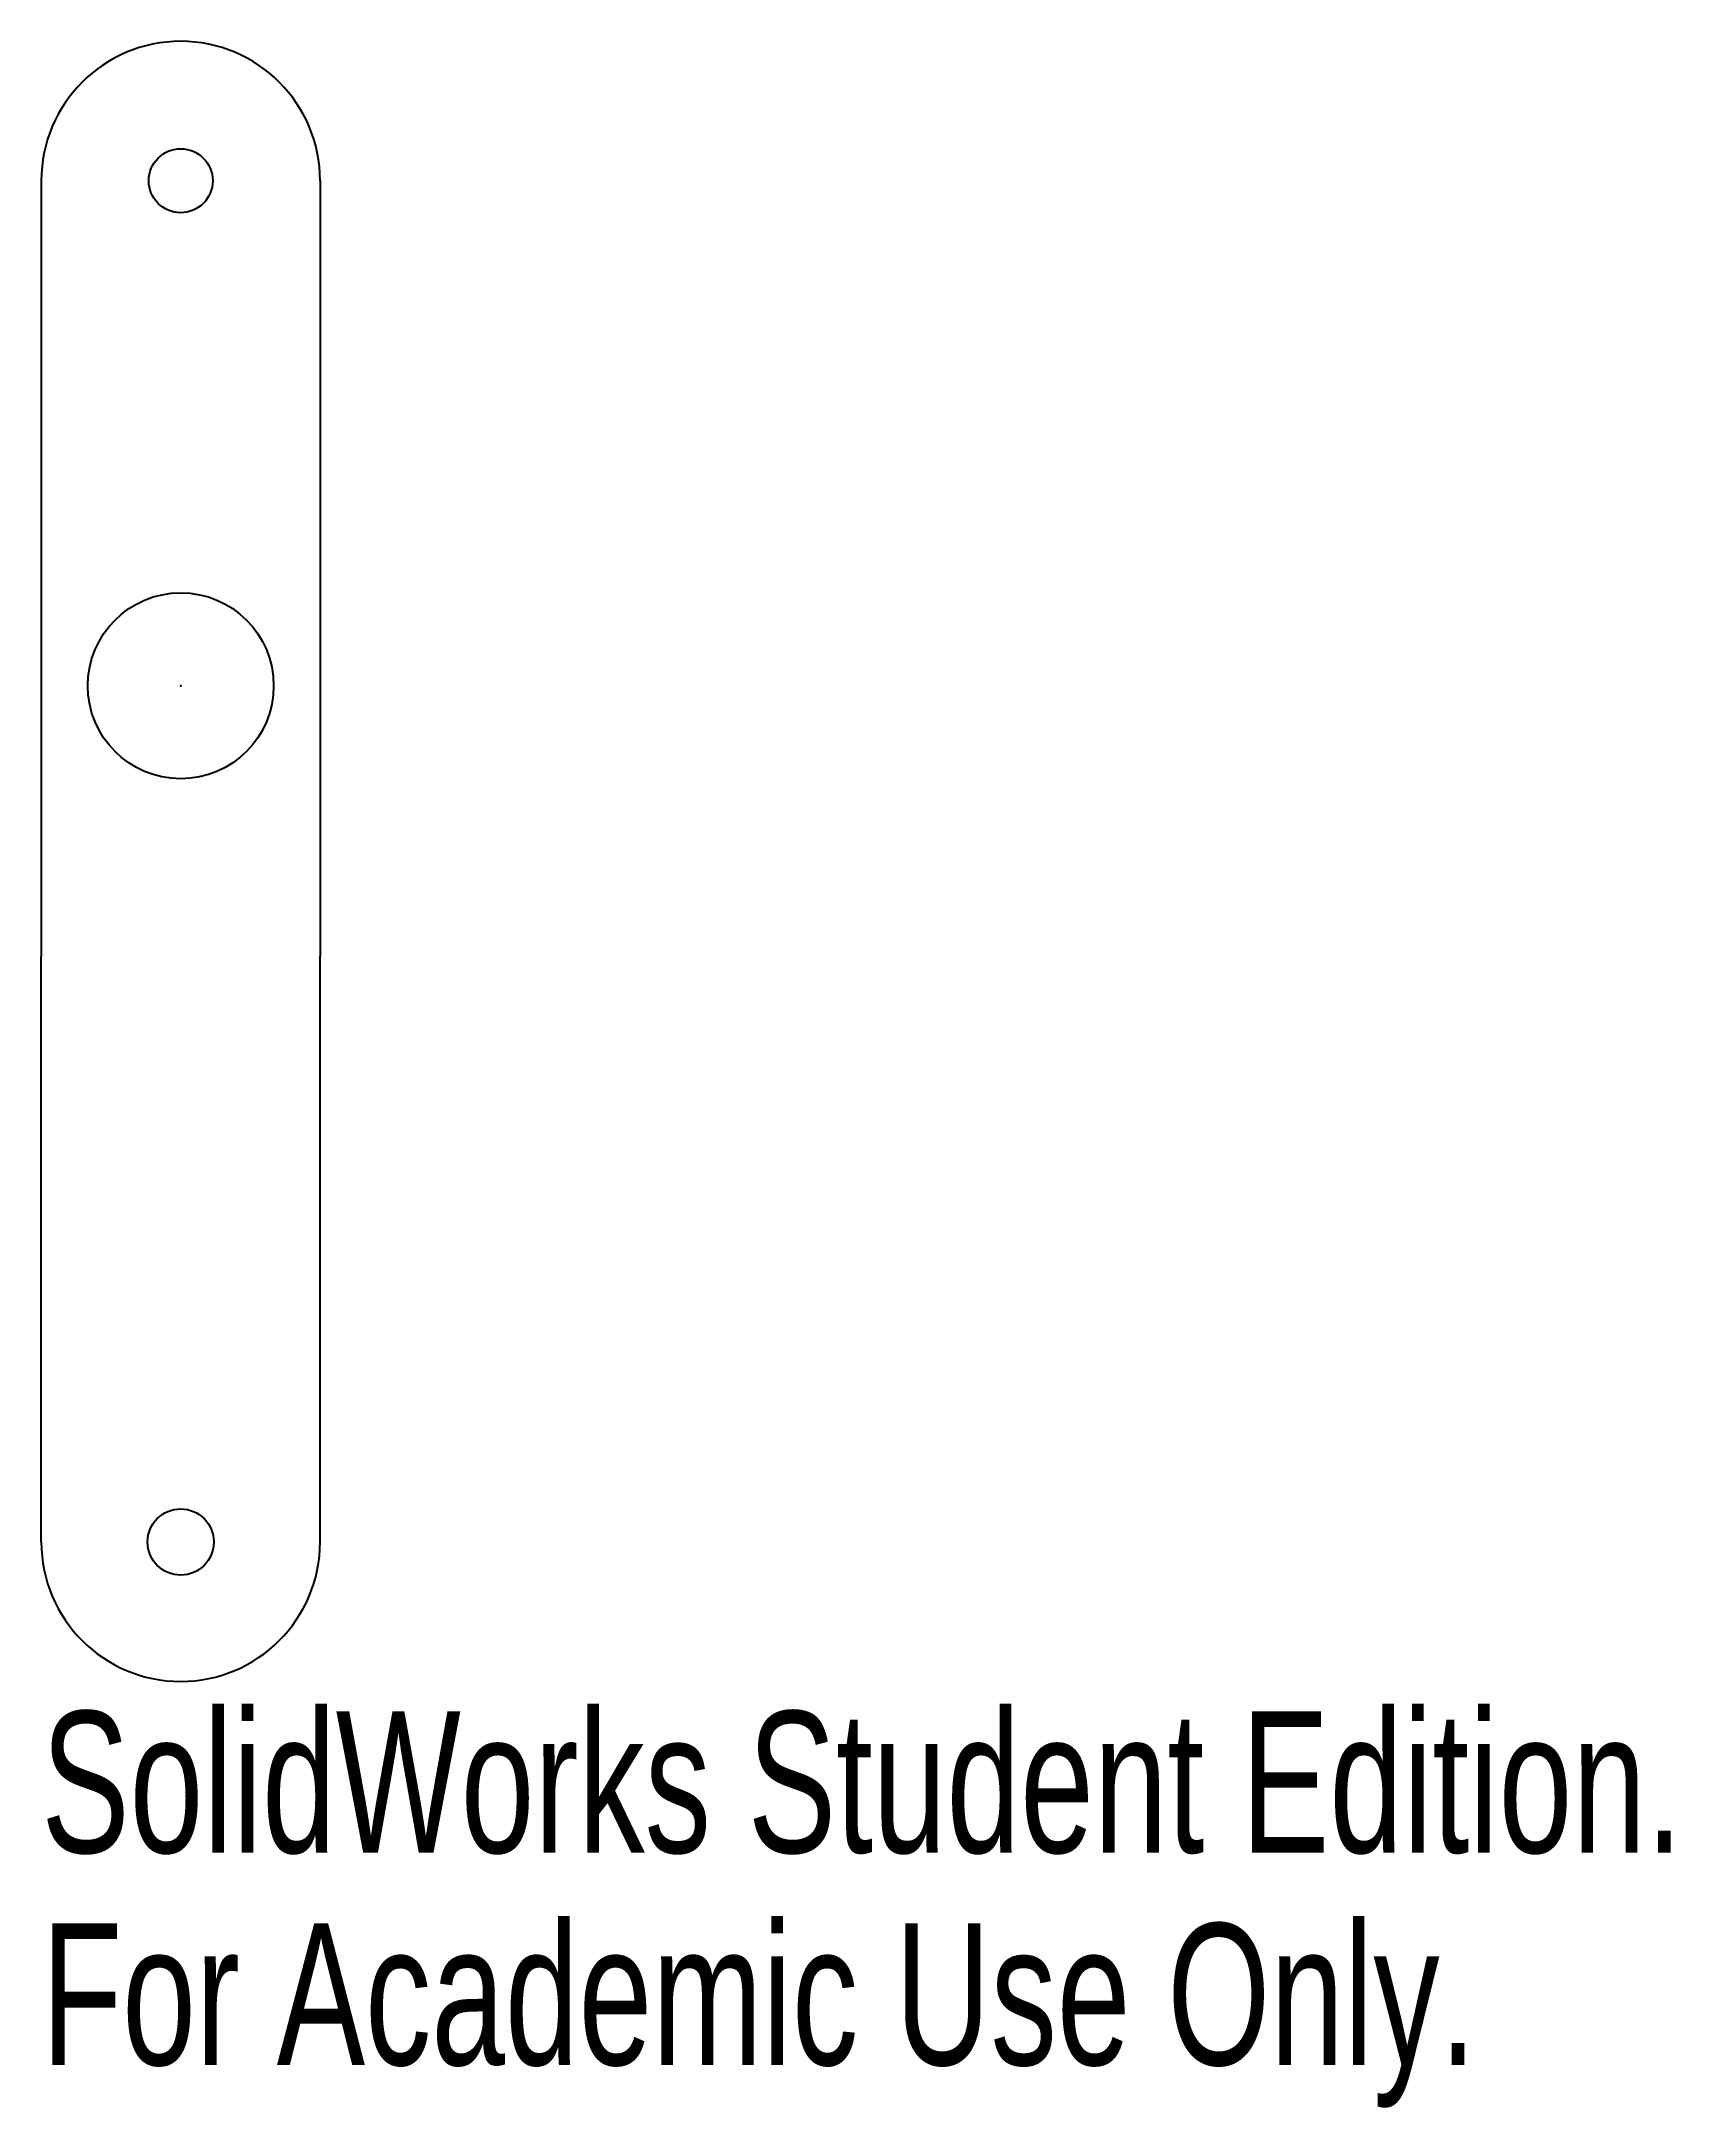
# Model space of a CAD drawing. Header units: millimetres. Extents: x -16.2 to 39.4, y -45.8 to 24.8.
import ezdxf

# ---------------------------------------------------------------- set-up
doc = ezdxf.new("R2010")
doc.units = ezdxf.units.MM
doc.header["$PDSIZE"] = -1
doc.styles.add('SLDTEXTSTYLE0', font='TXT', dxfattribs={"width": 0.7})

msp = doc.modelspace()

# ---------------------------------------------------------------- linework, layer by layer
at = {"color": 7, "linetype": 'Continuous'}
for p, q in [((-16.232, 20.043), (-16.232, -6.457)), ((-6.707, 20.043), (-6.707, -6.457)), ((-16.232, -26.457), (-16.232, -6.457)), ((-6.707, -26.457), (-6.707, -6.457))]:
    msp.add_line(p, q, dxfattribs=at)
for centre, radius in [((-11.469, 20.043), 1.092), ((-11.469, 2.793), 3.175), ((-11.469, -26.457), 1.13)]:
    msp.add_circle(centre, radius, dxfattribs=at)
for centre, start, end in [((-11.469, 20.043), 0, 180), ((-11.469, -26.457), 180, 0)]:
    msp.add_arc(centre, 4.763, start, end, dxfattribs=at)
msp.add_point((-11.469, 2.793), dxfattribs=at)

# ---------------------------------------------------------------- texts
at = {"color": 7, "linetype": 'Continuous', "char_height": 4.83362, "attachment_point": 1, "style": 'SLDTEXTSTYLE0'}
for s, insert in [('SolidWorks Student Edition.', (-16.232, -32.239)), ('For Academic Use Only.', (-16.232, -39.489))]:
    msp.add_mtext(s, dxfattribs=dict(at, insert=insert))

doc.saveas('drawing.dxf')
